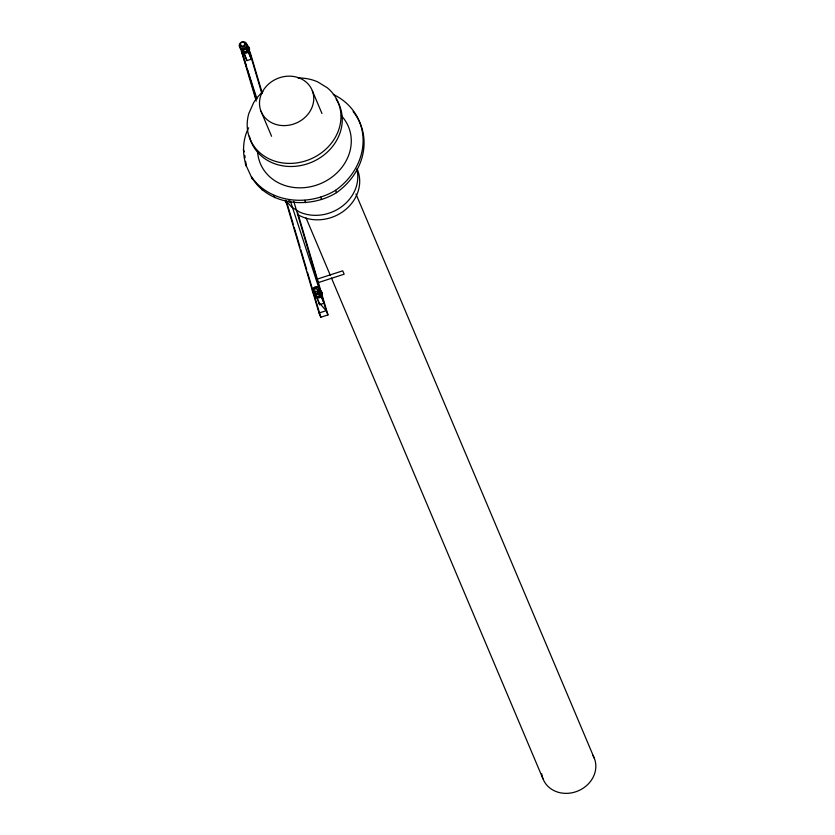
<?xml version="1.0" encoding="UTF-8"?>
<svg xmlns="http://www.w3.org/2000/svg" width="835" height="835" viewBox="0 0 835 835"><rect width="100%" height="100%" fill="white"/><g stroke="black" fill="none" stroke-linecap="round" stroke-linejoin="round"><path stroke-width="1.25" d="M245.626 161.332L246.294 166.102C242.14 153.765 242.588 139.476 248.621 127.797M353.121 111.556A64.462 56.373 -22.9 0 1 336.526 192.655C309.67 209.261 268.129 205.786 251.398 176.769C269.924 203.542 309.054 206.548 335.545 190.328A64.462 56.373 -22.9 0 0 333.311 94.449M256.241 101.129L241.482 51.311L243.862 50.528M246.252 49.756L248.642 48.983L250.427 53.2L262.242 93.082M243.423 52.334L247.818 50.904L251.314 59.17L246.909 60.6L242.734 50.027M316.465 279.36L342.726 270.822L344.156 274.193L317.895 282.721M317.509 292.605L319.711 291.885L322.727 299.034M316.559 297.542L320.953 296.112L323.98 303.251L319.575 304.681L315.62 294.379M319.012 313.01L326.182 310.683L327.967 314.91L320.797 317.237L319.012 313.01L285.664 200.431L291.749 207.184L299.713 212.09A39.308 34.381 -22.9 0 0 341.953 206.464A39.308 34.381 -22.9 0 0 356.879 169.275M318.949 302.573L326.182 310.683L293.784 201.339M240.365 44.422L240.814 45.466A2.234 1.952 -22.9 0 0 244.3 45.121A2.234 1.952 -22.9 0 0 243.35 42.167A2.234 1.952 -22.9 0 0 240.355 44.036L241.294 46.593A2.234 1.952 -22.9 0 0 244.582 46.457A2.234 1.952 -22.9 0 0 244.331 43.493M245.313 163.775L252.379 179.097M247.056 48.399L247.818 50.904M312.321 90.712A27.639 24.173 -22.9 0 1 281.343 125.49A27.639 24.173 -22.9 0 1 266.208 86.443A27.639 24.173 -22.9 0 1 312.321 90.712L321.966 113.529M355.95 194.002L594.395 758.472M335.545 190.328L336.526 192.655M320.63 197.143L321.611 199.471M246.565 46.687L251.314 59.17M242.672 49.296L246.909 60.6M241.993 48.482L242.943 50.726M304.65 200.369L305.631 202.686M241.482 51.311L243.267 55.528M260.917 111.055L271.573 136.272M306.069 217.945L330.42 275.592M331.443 277.992L542.99 778.815M288.691 199.774L289.672 202.101M285.664 200.431L287 203.604M273.849 195.4L274.83 197.728M316.308 295.705L317.822 299.274M261.125 187.562L262.106 189.879M243.298 149.455L244.29 151.782M319.805 290.799L290.423 201.162M257.013 98.958L240.678 48.9M297.688 212.716L327.967 314.91M248.642 48.983L261.846 93.562M319.711 291.885L320.953 296.112M318.323 300.464L319.575 304.681M241.044 46.238L240.835 45.163M243.632 56.78L246.586 66.737M247.327 69.232L255.813 97.883M287.449 204.659L293.377 224.667M294.118 227.172L300.047 247.181M300.788 249.686L306.716 269.705M307.457 272.2L313.386 292.219M314.127 294.724L320.797 317.237M244.791 155.362L245.125 157.752M242.734 49.651L243.183 51.081A2.234 1.952 -22.9 0 0 246.669 50.737A2.234 1.952 -22.9 0 0 245.72 47.772M592.714 755.07A27.639 24.173 -22.9 0 1 576.755 791.444A27.639 24.173 -22.9 0 1 541.738 773.888M341.338 115.7A47.741 41.76 -22.9 0 1 320.817 183.512A47.741 41.76 -22.9 0 1 257.566 151.427M262.889 91.662A47.741 41.76 -22.9 0 0 253.6 102.757L248.851 113.403A47.741 41.76 -22.9 0 0 305.954 160.79A47.741 41.76 -22.9 0 0 327.414 87.873L317.749 81.913A47.741 41.76 -22.9 0 0 298.001 77.968M336.119 99.167A47.741 41.76 -22.9 0 1 311.82 162.167A47.741 41.76 -22.9 0 1 249.415 136.168M357.109 168.91A39.308 34.381 -22.9 0 1 344.135 210.733A39.308 34.381 -22.9 0 1 297.427 214.376M287.553 204.919A39.308 34.381 -22.9 0 1 285.079 200.41M318.594 293.409A1.774 1.555 -22.9 0 1 319.294 295.392A1.774 1.555 -22.9 0 1 317.112 296.383A1.774 1.555 -22.9 0 1 316.037 294.578M245.532 43.253A3.872 3.382 -22.9 0 1 246.847 47.637A3.872 3.382 -22.9 0 1 242.025 49.63A3.872 3.382 -22.9 0 1 239.864 45.601M246.45 45.257A3.872 3.382 -22.9 0 1 248.997 49.067A3.872 3.382 -22.9 0 1 244.791 52.094A3.872 3.382 -22.9 0 1 241.503 48.816M246.92 46.384A3.872 3.382 -22.9 0 1 249.394 50.486A3.872 3.382 -22.9 0 1 244.624 53.148A3.872 3.382 -22.9 0 1 242.15 49.035M317.279 290.027A3.872 3.382 -22.9 0 1 321.851 293.45A3.872 3.382 -22.9 0 1 316.329 296.529A3.872 3.382 -22.9 0 1 315.536 290.998M317.749 291.154A3.872 3.382 -22.9 0 1 322.362 294.275A3.872 3.382 -22.9 0 1 317.415 297.824A3.872 3.382 -22.9 0 1 315.369 292.866M315.359 291.926A1.774 1.555 -22.9 0 0 317.509 289.818A1.774 1.555 -22.9 0 0 314.597 289.348A1.774 1.555 -22.9 0 0 315.359 291.926M241.858 48.587A3.872 3.382 -22.9 0 0 246.722 44.14A3.872 3.382 -22.9 0 0 240.449 42.888A3.872 3.382 -22.9 0 0 241.858 48.587M315.515 294.578A3.872 3.382 -22.9 0 0 320.379 290.131A3.872 3.382 -22.9 0 0 314.106 288.879A3.872 3.382 -22.9 0 0 315.515 294.578M315.035 293.461A3.872 3.382 -22.9 0 0 319.899 289.014A3.872 3.382 -22.9 0 0 313.626 287.751A3.872 3.382 -22.9 0 0 315.035 293.461"/></g></svg>
